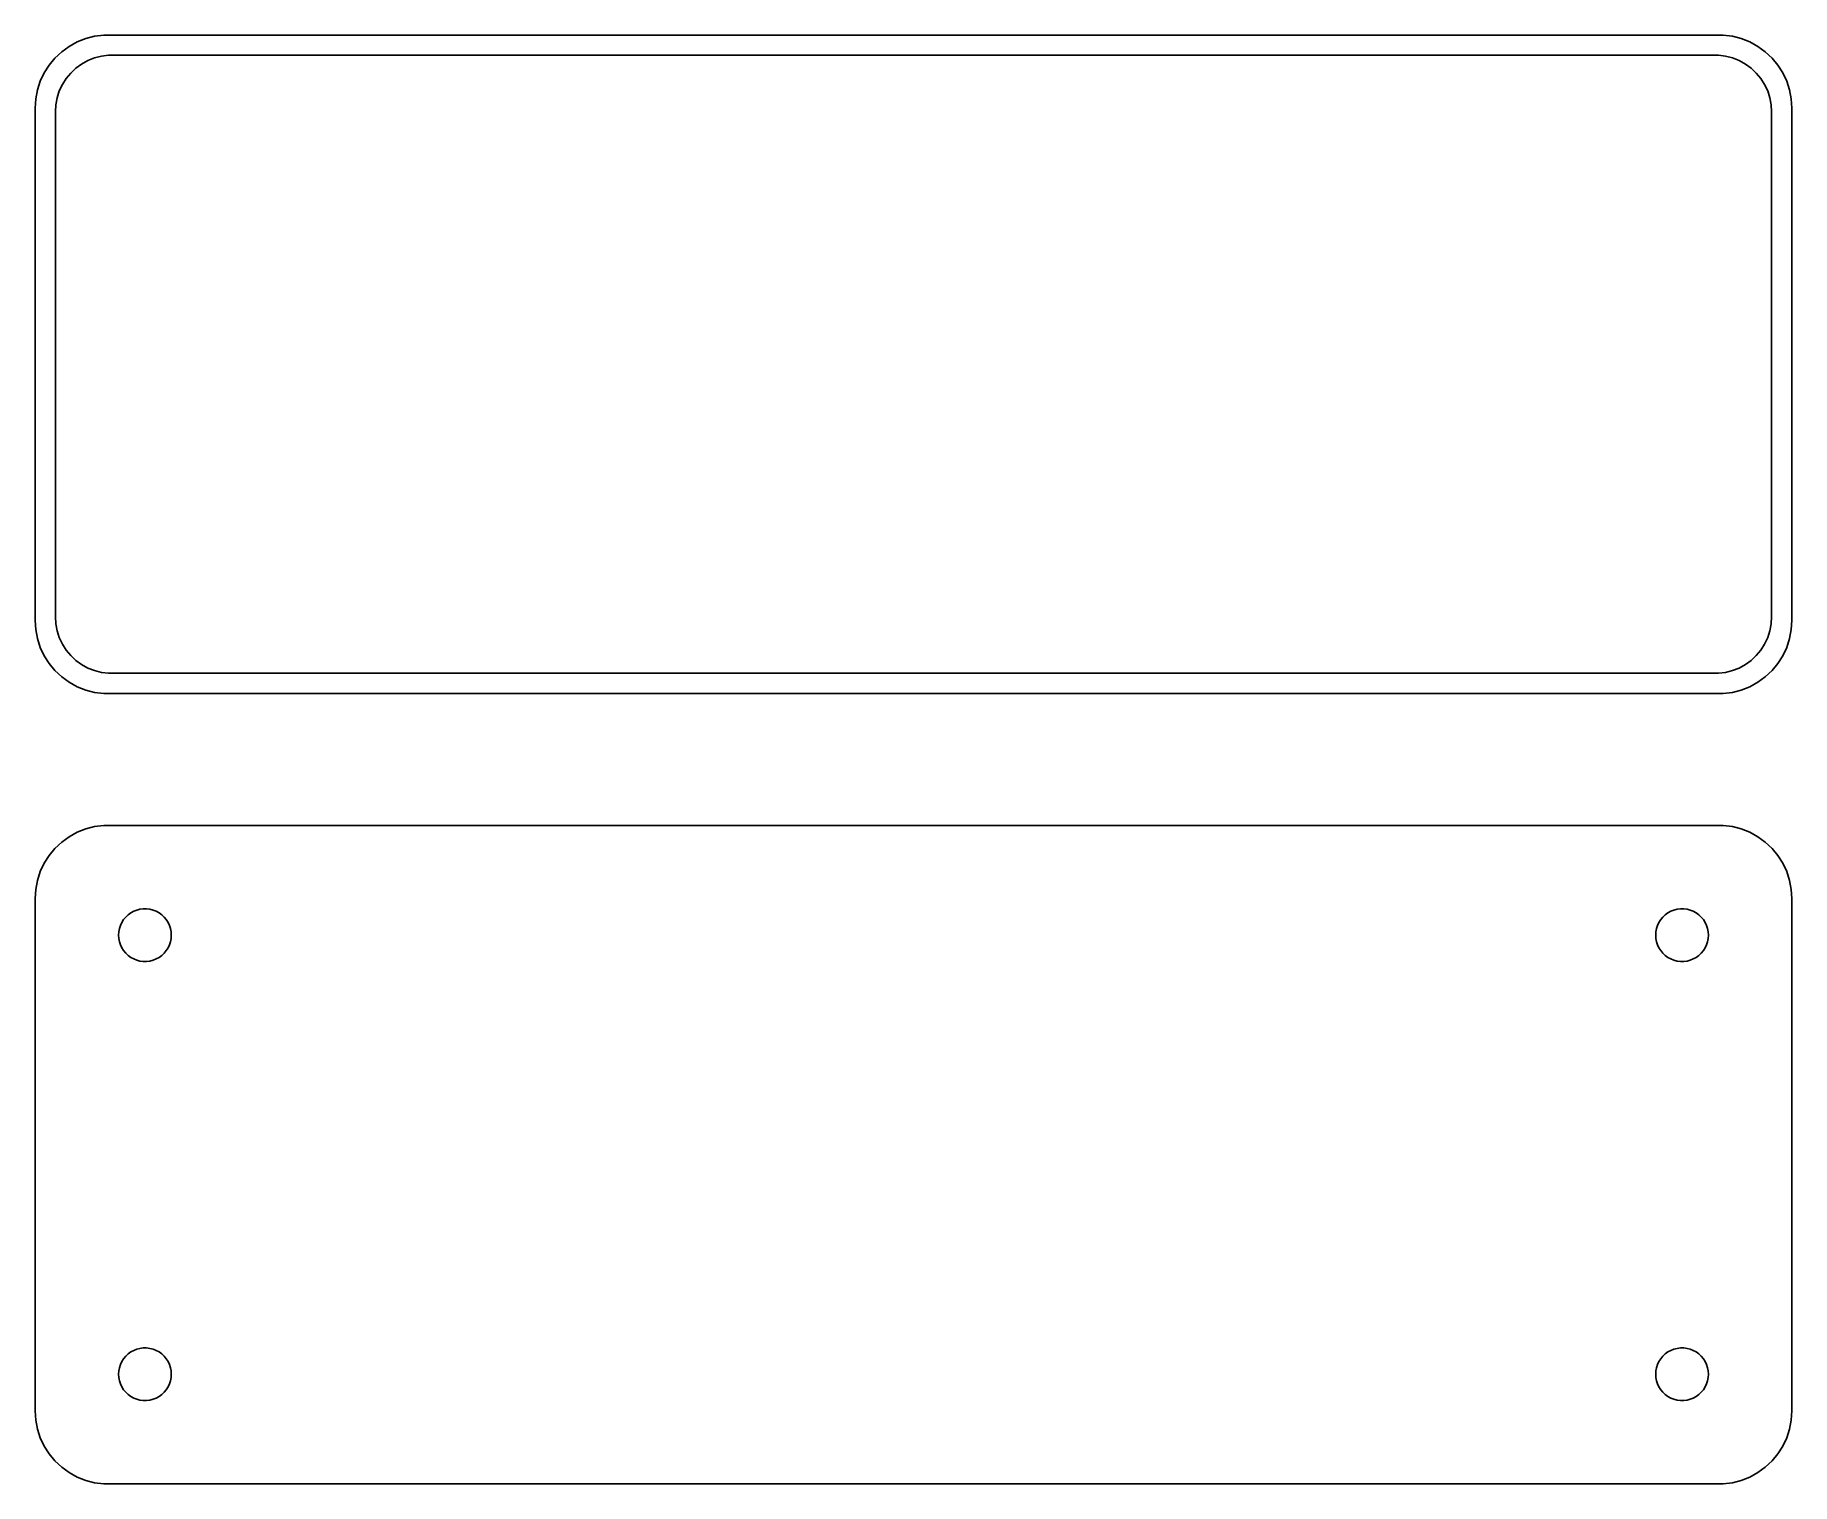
# Model space of a CAD drawing. Header units: metres. Extents: x -60 to 60, y 32 to 130.
import ezdxf

# ---------------------------------------------------------------- set-up
doc = ezdxf.new("R2010")
doc.units = ezdxf.units.M

msp = doc.modelspace()

# ---------------------------------------------------------------- linework, layer by layer
for p, q in [((-57.6791, 129.722), (-58.1871, 129.353)), ((-57.1289, 130.024), (-57.6791, 129.722)), ((-56.5451, 130.255), (-57.1289, 130.024)), ((-55.9369, 130.411), (-56.5451, 130.255)), ((-55.3139, 130.49), (-55.9369, 130.411)), ((55.3139, 130.49), (-55.3139, 130.49)), ((55.9369, 130.411), (55.3139, 130.49)), ((56.5451, 130.255), (55.9369, 130.411)), ((57.1289, 130.024), (56.5451, 130.255)), ((57.6791, 129.722), (57.1289, 130.024)), ((58.1871, 129.353), (57.6791, 129.722)), ((-59.0451, 128.439), (-59.3815, 127.909)), ((-58.6448, 128.923), (-59.0451, 128.439)), ((-58.1871, 129.353), (-58.6448, 128.923)), ((-57.2165, 128.231), (-56.8234, 128.517)), ((-56.8234, 128.517), (-56.3975, 128.751)), ((-56.3975, 128.751), (-55.9457, 128.93)), ((-55.9457, 128.93), (-55.4751, 129.051)), ((-55.4751, 129.051), (-54.993, 129.112)), ((-54.993, 129.112), (54.993, 129.112)), ((54.993, 129.112), (55.4751, 129.051)), ((55.4751, 129.051), (55.9457, 128.93)), ((55.9457, 128.93), (56.3975, 128.751)), ((56.3975, 128.751), (56.8234, 128.517)), ((56.8234, 128.517), (57.2165, 128.231)), ((58.6448, 128.923), (58.1871, 129.353)), ((59.0451, 128.439), (58.6448, 128.923)), ((59.3815, 127.909), (59.0451, 128.439)), ((-59.6489, 127.341), (-59.8429, 126.743)), ((-59.3815, 127.909), (-59.6489, 127.341)), ((-58.1408, 127.114), (-57.8805, 127.524)), ((-57.8805, 127.524), (-57.5707, 127.899)), ((-57.5707, 127.899), (-57.2165, 128.231)), ((57.2165, 128.231), (57.5707, 127.899)), ((57.5707, 127.899), (57.8805, 127.524)), ((57.8805, 127.524), (58.1408, 127.114)), ((59.6489, 127.341), (59.3815, 127.909)), ((59.8429, 126.743), (59.6489, 127.341)), ((-59.9606, 126.127), (-60, 125.5)), ((-59.8429, 126.743), (-59.9606, 126.127)), ((-58.589, 125.735), (-58.4979, 126.212)), ((-58.4979, 126.212), (-58.3477, 126.674)), ((-58.3477, 126.674), (-58.1408, 127.114)), ((58.1408, 127.114), (58.3477, 126.674)), ((58.3477, 126.674), (58.4979, 126.212)), ((58.4979, 126.212), (58.589, 125.735)), ((59.9606, 126.127), (59.8429, 126.743)), ((60, 125.5), (59.9606, 126.127)), ((-60, 125.5), (-60, 90.5)), ((-58.6195, 125.25), (-58.589, 125.735)), ((-58.6195, 90.75), (-58.6195, 125.25)), ((58.589, 125.735), (58.6195, 125.25)), ((58.6195, 125.25), (58.6195, 90.75)), ((60, 90.5), (60, 125.5)), ((-60, 90.5), (-59.9606, 89.8733)), ((-58.589, 90.265), (-58.6195, 90.75)), ((-58.4979, 89.7877), (-58.589, 90.265)), ((58.589, 90.265), (58.4979, 89.7877)), ((58.6195, 90.75), (58.589, 90.265)), ((59.9606, 89.8733), (60, 90.5)), ((-59.9606, 89.8733), (-59.8429, 89.2566)), ((-59.8429, 89.2566), (-59.6489, 88.6594)), ((-58.3477, 89.3256), (-58.4979, 89.7877)), ((-58.1408, 88.8859), (-58.3477, 89.3256)), ((-57.8805, 88.4756), (-58.1408, 88.8859)), ((58.1408, 88.8859), (57.8805, 88.4756)), ((58.3477, 89.3256), (58.1408, 88.8859)), ((58.4979, 89.7877), (58.3477, 89.3256)), ((59.6489, 88.6594), (59.8429, 89.2566)), ((59.8429, 89.2566), (59.9606, 89.8733)), ((-59.6489, 88.6594), (-59.3815, 88.0912)), ((-59.3815, 88.0912), (-59.0451, 87.5611)), ((-57.5707, 88.1012), (-57.8805, 88.4756)), ((-57.2165, 87.7685), (-57.5707, 88.1012)), ((-56.8234, 87.4829), (-57.2165, 87.7685)), ((57.2165, 87.7685), (56.8234, 87.4829)), ((57.5707, 88.1012), (57.2165, 87.7685)), ((57.8805, 88.4756), (57.5707, 88.1012)), ((59.0451, 87.5611), (59.3815, 88.0912)), ((59.3815, 88.0912), (59.6489, 88.6594)), ((-59.0451, 87.5611), (-58.6448, 87.0773)), ((-58.6448, 87.0773), (-58.1871, 86.6474)), ((-58.1871, 86.6474), (-57.6791, 86.2784)), ((-56.3975, 87.2488), (-56.8234, 87.4829)), ((-55.9457, 87.0699), (-56.3975, 87.2488)), ((-55.4751, 86.9491), (-55.9457, 87.0699)), ((-54.993, 86.8882), (-55.4751, 86.9491)), ((54.993, 86.8882), (-54.993, 86.8882)), ((55.4751, 86.9491), (54.993, 86.8882)), ((55.9457, 87.0699), (55.4751, 86.9491)), ((56.3975, 87.2488), (55.9457, 87.0699)), ((56.8234, 87.4829), (56.3975, 87.2488)), ((57.6791, 86.2784), (58.1871, 86.6474)), ((58.1871, 86.6474), (58.6448, 87.0773)), ((58.6448, 87.0773), (59.0451, 87.5611)), ((-57.6791, 86.2784), (-57.1289, 85.9759)), ((-57.1289, 85.9759), (-56.5451, 85.7447)), ((-56.5451, 85.7447), (-55.9369, 85.5886)), ((-55.9369, 85.5886), (-55.3139, 85.5099)), ((-55.3139, 85.5099), (55.3139, 85.5099)), ((55.3139, 85.5099), (55.9369, 85.5886)), ((55.9369, 85.5886), (56.5451, 85.7447)), ((56.5451, 85.7447), (57.1289, 85.9759)), ((57.1289, 85.9759), (57.6791, 86.2784)), ((-57.6791, 75.7216), (-58.1871, 75.3526)), ((-57.1289, 76.0241), (-57.6791, 75.7216)), ((-56.5451, 76.2553), (-57.1289, 76.0241)), ((-55.9369, 76.4114), (-56.5451, 76.2553)), ((-55.3139, 76.4901), (-55.9369, 76.4114)), ((55.3139, 76.4901), (-55.3139, 76.4901)), ((55.9369, 76.4114), (55.3139, 76.4901)), ((56.5451, 76.2553), (55.9369, 76.4114)), ((57.1289, 76.0241), (56.5451, 76.2553)), ((57.6791, 75.7216), (57.1289, 76.0241)), ((58.1871, 75.3526), (57.6791, 75.7216)), ((-59.0451, 74.4389), (-59.3815, 73.9088)), ((-58.6448, 74.9227), (-59.0451, 74.4389)), ((-58.1871, 75.3526), (-58.6448, 74.9227)), ((58.6448, 74.9227), (58.1871, 75.3526)), ((59.0451, 74.4389), (58.6448, 74.9227)), ((59.3815, 73.9088), (59.0451, 74.4389)), ((-59.6489, 73.3406), (-59.8429, 72.7434)), ((-59.3815, 73.9088), (-59.6489, 73.3406)), ((59.6489, 73.3406), (59.3815, 73.9088)), ((59.8429, 72.7434), (59.6489, 73.3406)), ((-59.9606, 72.1267), (-60, 71.5)), ((-59.8429, 72.7434), (-59.9606, 72.1267)), ((59.9606, 72.1267), (59.8429, 72.7434)), ((60, 71.5), (59.9606, 72.1267)), ((-60, 71.5), (-60, 36.5)), ((60, 36.5), (60, 71.5)), ((-54.2434, 69.4476), (-54.1736, 69.6626)), ((-54.1736, 69.6626), (-54.0773, 69.8671)), ((-54.0773, 69.8671), (-53.9562, 70.058)), ((-53.9562, 70.058), (-53.8121, 70.2322)), ((-53.8121, 70.2322), (-53.6474, 70.3869)), ((-53.6474, 70.3869), (-53.4645, 70.5198)), ((-53.4645, 70.5198), (-53.2664, 70.6287)), ((-53.2664, 70.6287), (-53.0562, 70.7119)), ((-53.0562, 70.7119), (-52.8373, 70.7681)), ((-52.8373, 70.7681), (-52.613, 70.7964)), ((-52.613, 70.7964), (-52.387, 70.7964)), ((-52.387, 70.7964), (-52.1627, 70.7681)), ((-52.1627, 70.7681), (-51.9438, 70.7119)), ((-51.9438, 70.7119), (-51.7336, 70.6287)), ((-51.7336, 70.6287), (-51.5355, 70.5198)), ((-51.5355, 70.5198), (-51.3526, 70.3869)), ((-51.3526, 70.3869), (-51.1879, 70.2322)), ((-51.1879, 70.2322), (-51.0438, 70.058)), ((-51.0438, 70.058), (-50.9226, 69.8671)), ((-50.9226, 69.8671), (-50.8264, 69.6626)), ((-50.8264, 69.6626), (-50.7565, 69.4476)), ((50.7565, 69.4476), (50.8264, 69.6626)), ((50.8264, 69.6626), (50.9226, 69.8671)), ((50.9226, 69.8671), (51.0438, 70.058)), ((51.0438, 70.058), (51.1879, 70.2322)), ((51.1879, 70.2322), (51.3526, 70.3869)), ((51.3526, 70.3869), (51.5355, 70.5198)), ((51.5355, 70.5198), (51.7336, 70.6287)), ((51.7336, 70.6287), (51.9438, 70.7119)), ((51.9438, 70.7119), (52.1627, 70.7681)), ((52.1627, 70.7681), (52.387, 70.7964)), ((52.387, 70.7964), (52.613, 70.7964)), ((52.613, 70.7964), (52.8373, 70.7681)), ((52.8373, 70.7681), (53.0562, 70.7119)), ((53.0562, 70.7119), (53.2664, 70.6287)), ((53.2664, 70.6287), (53.4645, 70.5198)), ((53.4645, 70.5198), (53.6474, 70.3869)), ((53.6474, 70.3869), (53.8121, 70.2322)), ((53.8121, 70.2322), (53.9562, 70.058)), ((53.9562, 70.058), (54.0773, 69.8671)), ((54.0773, 69.8671), (54.1736, 69.6626)), ((54.1736, 69.6626), (54.2434, 69.4476)), ((-54.3, 69), (-54.2858, 69.2256)), ((-54.2858, 68.7744), (-54.3, 69)), ((-54.2858, 69.2256), (-54.2434, 69.4476)), ((-54.2434, 68.5524), (-54.2858, 68.7744)), ((-54.1736, 68.3374), (-54.2434, 68.5524)), ((-50.7565, 68.5524), (-50.8264, 68.3374)), ((-50.7565, 69.4476), (-50.7142, 69.2256)), ((-50.7142, 68.7744), (-50.7565, 68.5524)), ((-50.7142, 69.2256), (-50.7, 69)), ((-50.7, 69), (-50.7142, 68.7744)), ((50.7, 69), (50.7142, 69.2256)), ((50.7142, 68.7744), (50.7, 69)), ((50.7142, 69.2256), (50.7565, 69.4476)), ((50.7565, 68.5524), (50.7142, 68.7744)), ((50.8264, 68.3374), (50.7565, 68.5524)), ((54.2434, 68.5524), (54.1736, 68.3374)), ((54.2434, 69.4476), (54.2858, 69.2256)), ((54.2858, 68.7744), (54.2434, 68.5524)), ((54.2858, 69.2256), (54.3, 69)), ((54.3, 69), (54.2858, 68.7744)), ((-54.0773, 68.1328), (-54.1736, 68.3374)), ((-53.9562, 67.942), (-54.0773, 68.1328)), ((-53.8121, 67.7678), (-53.9562, 67.942)), ((-53.6474, 67.6131), (-53.8121, 67.7678)), ((-53.4645, 67.4802), (-53.6474, 67.6131)), ((-53.2664, 67.3713), (-53.4645, 67.4802)), ((-53.0562, 67.2881), (-53.2664, 67.3713)), ((-52.8373, 67.2319), (-53.0562, 67.2881)), ((-52.613, 67.2036), (-52.8373, 67.2319)), ((-52.387, 67.2036), (-52.613, 67.2036)), ((-52.1627, 67.2319), (-52.387, 67.2036)), ((-51.9438, 67.2881), (-52.1627, 67.2319)), ((-51.7336, 67.3713), (-51.9438, 67.2881)), ((-51.5355, 67.4802), (-51.7336, 67.3713)), ((-51.3526, 67.6131), (-51.5355, 67.4802)), ((-51.1879, 67.7678), (-51.3526, 67.6131)), ((-51.0438, 67.942), (-51.1879, 67.7678)), ((-50.9226, 68.1328), (-51.0438, 67.942)), ((-50.8264, 68.3374), (-50.9226, 68.1328)), ((50.9226, 68.1328), (50.8264, 68.3374)), ((51.0438, 67.942), (50.9226, 68.1328)), ((51.1879, 67.7678), (51.0438, 67.942)), ((51.3526, 67.6131), (51.1879, 67.7678)), ((51.5355, 67.4802), (51.3526, 67.6131)), ((51.7336, 67.3713), (51.5355, 67.4802)), ((51.9438, 67.2881), (51.7336, 67.3713)), ((52.1627, 67.2319), (51.9438, 67.2881)), ((52.387, 67.2036), (52.1627, 67.2319)), ((52.613, 67.2036), (52.387, 67.2036)), ((52.8373, 67.2319), (52.613, 67.2036)), ((53.0562, 67.2881), (52.8373, 67.2319)), ((53.2664, 67.3713), (53.0562, 67.2881)), ((53.4645, 67.4802), (53.2664, 67.3713)), ((53.6474, 67.6131), (53.4645, 67.4802)), ((53.8121, 67.7678), (53.6474, 67.6131)), ((53.9562, 67.942), (53.8121, 67.7678)), ((54.0773, 68.1328), (53.9562, 67.942)), ((54.1736, 68.3374), (54.0773, 68.1328)), ((-54.2434, 39.4476), (-54.1736, 39.6626)), ((-54.1736, 39.6626), (-54.0773, 39.8672)), ((-54.0773, 39.8672), (-53.9562, 40.058)), ((-53.9562, 40.058), (-53.8121, 40.2322)), ((-53.8121, 40.2322), (-53.6474, 40.3869)), ((-53.6474, 40.3869), (-53.4645, 40.5198)), ((-53.4645, 40.5198), (-53.2664, 40.6287)), ((-53.2664, 40.6287), (-53.0562, 40.7119)), ((-53.0562, 40.7119), (-52.8373, 40.7681)), ((-52.8373, 40.7681), (-52.613, 40.7964)), ((-52.613, 40.7964), (-52.387, 40.7964)), ((-52.387, 40.7964), (-52.1627, 40.7681)), ((-52.1627, 40.7681), (-51.9438, 40.7119)), ((-51.9438, 40.7119), (-51.7336, 40.6287)), ((-51.7336, 40.6287), (-51.5355, 40.5198)), ((-51.5355, 40.5198), (-51.3526, 40.3869)), ((-51.3526, 40.3869), (-51.1879, 40.2322)), ((-51.1879, 40.2322), (-51.0438, 40.058)), ((-51.0438, 40.058), (-50.9226, 39.8672)), ((-50.9226, 39.8672), (-50.8264, 39.6626)), ((-50.8264, 39.6626), (-50.7565, 39.4476)), ((50.7565, 39.4476), (50.8264, 39.6626)), ((50.8264, 39.6626), (50.9226, 39.8672)), ((50.9226, 39.8672), (51.0438, 40.058)), ((51.0438, 40.058), (51.1879, 40.2322)), ((51.1879, 40.2322), (51.3526, 40.3869)), ((51.3526, 40.3869), (51.5355, 40.5198)), ((51.5355, 40.5198), (51.7336, 40.6287)), ((51.7336, 40.6287), (51.9438, 40.7119)), ((51.9438, 40.7119), (52.1627, 40.7681)), ((52.1627, 40.7681), (52.387, 40.7964)), ((52.387, 40.7964), (52.613, 40.7964)), ((52.613, 40.7964), (52.8373, 40.7681)), ((52.8373, 40.7681), (53.0562, 40.7119)), ((53.0562, 40.7119), (53.2664, 40.6287)), ((53.2664, 40.6287), (53.4645, 40.5198)), ((53.4645, 40.5198), (53.6474, 40.3869)), ((53.6474, 40.3869), (53.8121, 40.2322)), ((53.8121, 40.2322), (53.9562, 40.058)), ((53.9562, 40.058), (54.0773, 39.8672)), ((54.0773, 39.8672), (54.1736, 39.6626)), ((54.1736, 39.6626), (54.2434, 39.4476)), ((-54.3, 39), (-54.2858, 39.2256)), ((-54.2858, 38.7744), (-54.3, 39)), ((-54.2858, 39.2256), (-54.2434, 39.4476)), ((-54.2434, 38.5524), (-54.2858, 38.7744)), ((-54.1736, 38.3374), (-54.2434, 38.5524)), ((-50.7565, 38.5524), (-50.8264, 38.3374)), ((-50.7565, 39.4476), (-50.7142, 39.2256)), ((-50.7142, 38.7744), (-50.7565, 38.5524)), ((-50.7142, 39.2256), (-50.7, 39)), ((-50.7, 39), (-50.7142, 38.7744)), ((50.7, 39), (50.7142, 39.2256)), ((50.7142, 38.7744), (50.7, 39)), ((50.7142, 39.2256), (50.7565, 39.4476)), ((50.7565, 38.5524), (50.7142, 38.7744)), ((50.8264, 38.3374), (50.7565, 38.5524)), ((54.2434, 38.5524), (54.1736, 38.3374)), ((54.2434, 39.4476), (54.2858, 39.2256)), ((54.2858, 38.7744), (54.2434, 38.5524)), ((54.2858, 39.2256), (54.3, 39)), ((54.3, 39), (54.2858, 38.7744)), ((-54.0773, 38.1329), (-54.1736, 38.3374)), ((-53.9562, 37.942), (-54.0773, 38.1329)), ((-53.8121, 37.7678), (-53.9562, 37.942)), ((-53.6474, 37.6131), (-53.8121, 37.7678)), ((-53.4645, 37.4802), (-53.6474, 37.6131)), ((-53.2664, 37.3713), (-53.4645, 37.4802)), ((-53.0562, 37.2881), (-53.2664, 37.3713)), ((-52.8373, 37.2319), (-53.0562, 37.2881)), ((-52.613, 37.2036), (-52.8373, 37.2319)), ((-52.387, 37.2036), (-52.613, 37.2036)), ((-52.1627, 37.2319), (-52.387, 37.2036)), ((-51.9438, 37.2881), (-52.1627, 37.2319)), ((-51.7336, 37.3713), (-51.9438, 37.2881)), ((-51.5355, 37.4802), (-51.7336, 37.3713)), ((-51.3526, 37.6131), (-51.5355, 37.4802)), ((-51.1879, 37.7678), (-51.3526, 37.6131)), ((-51.0438, 37.942), (-51.1879, 37.7678)), ((-50.9226, 38.1329), (-51.0438, 37.942)), ((-50.8264, 38.3374), (-50.9226, 38.1329)), ((50.9226, 38.1329), (50.8264, 38.3374)), ((51.0438, 37.942), (50.9226, 38.1329)), ((51.1879, 37.7678), (51.0438, 37.942)), ((51.3526, 37.6131), (51.1879, 37.7678)), ((51.5355, 37.4802), (51.3526, 37.6131)), ((51.7336, 37.3713), (51.5355, 37.4802)), ((51.9438, 37.2881), (51.7336, 37.3713)), ((52.1627, 37.2319), (51.9438, 37.2881)), ((52.387, 37.2036), (52.1627, 37.2319)), ((52.613, 37.2036), (52.387, 37.2036)), ((52.8373, 37.2319), (52.613, 37.2036)), ((53.0562, 37.2881), (52.8373, 37.2319)), ((53.2664, 37.3713), (53.0562, 37.2881)), ((53.4645, 37.4802), (53.2664, 37.3713)), ((53.6474, 37.6131), (53.4645, 37.4802)), ((53.8121, 37.7678), (53.6474, 37.6131)), ((53.9562, 37.942), (53.8121, 37.7678)), ((54.0773, 38.1329), (53.9562, 37.942)), ((54.1736, 38.3374), (54.0773, 38.1329)), ((-60, 36.5), (-59.9606, 35.8733)), ((59.9606, 35.8733), (60, 36.5)), ((-59.9606, 35.8733), (-59.8429, 35.2566)), ((-59.8429, 35.2566), (-59.6489, 34.6594)), ((59.6489, 34.6594), (59.8429, 35.2566)), ((59.8429, 35.2566), (59.9606, 35.8733)), ((-59.6489, 34.6594), (-59.3815, 34.0912)), ((-59.3815, 34.0912), (-59.0451, 33.5611)), ((59.0451, 33.5611), (59.3815, 34.0912)), ((59.3815, 34.0912), (59.6489, 34.6594)), ((-59.0451, 33.5611), (-58.6448, 33.0773)), ((-58.6448, 33.0773), (-58.1871, 32.6474)), ((-58.1871, 32.6474), (-57.6791, 32.2784)), ((57.6791, 32.2784), (58.1871, 32.6474)), ((58.1871, 32.6474), (58.6448, 33.0773)), ((58.6448, 33.0773), (59.0451, 33.5611)), ((-57.6791, 32.2784), (-57.1289, 31.9759)), ((-57.1289, 31.9759), (-56.5451, 31.7447)), ((-56.5451, 31.7447), (-55.9369, 31.5886)), ((-55.9369, 31.5886), (-55.3139, 31.5099)), ((-55.3139, 31.5099), (55.3139, 31.5099)), ((55.3139, 31.5099), (55.9369, 31.5886)), ((55.9369, 31.5886), (56.5451, 31.7447)), ((56.5451, 31.7447), (57.1289, 31.9759)), ((57.1289, 31.9759), (57.6791, 32.2784))]:
    msp.add_line(p, q)

doc.saveas('drawing.dxf')
